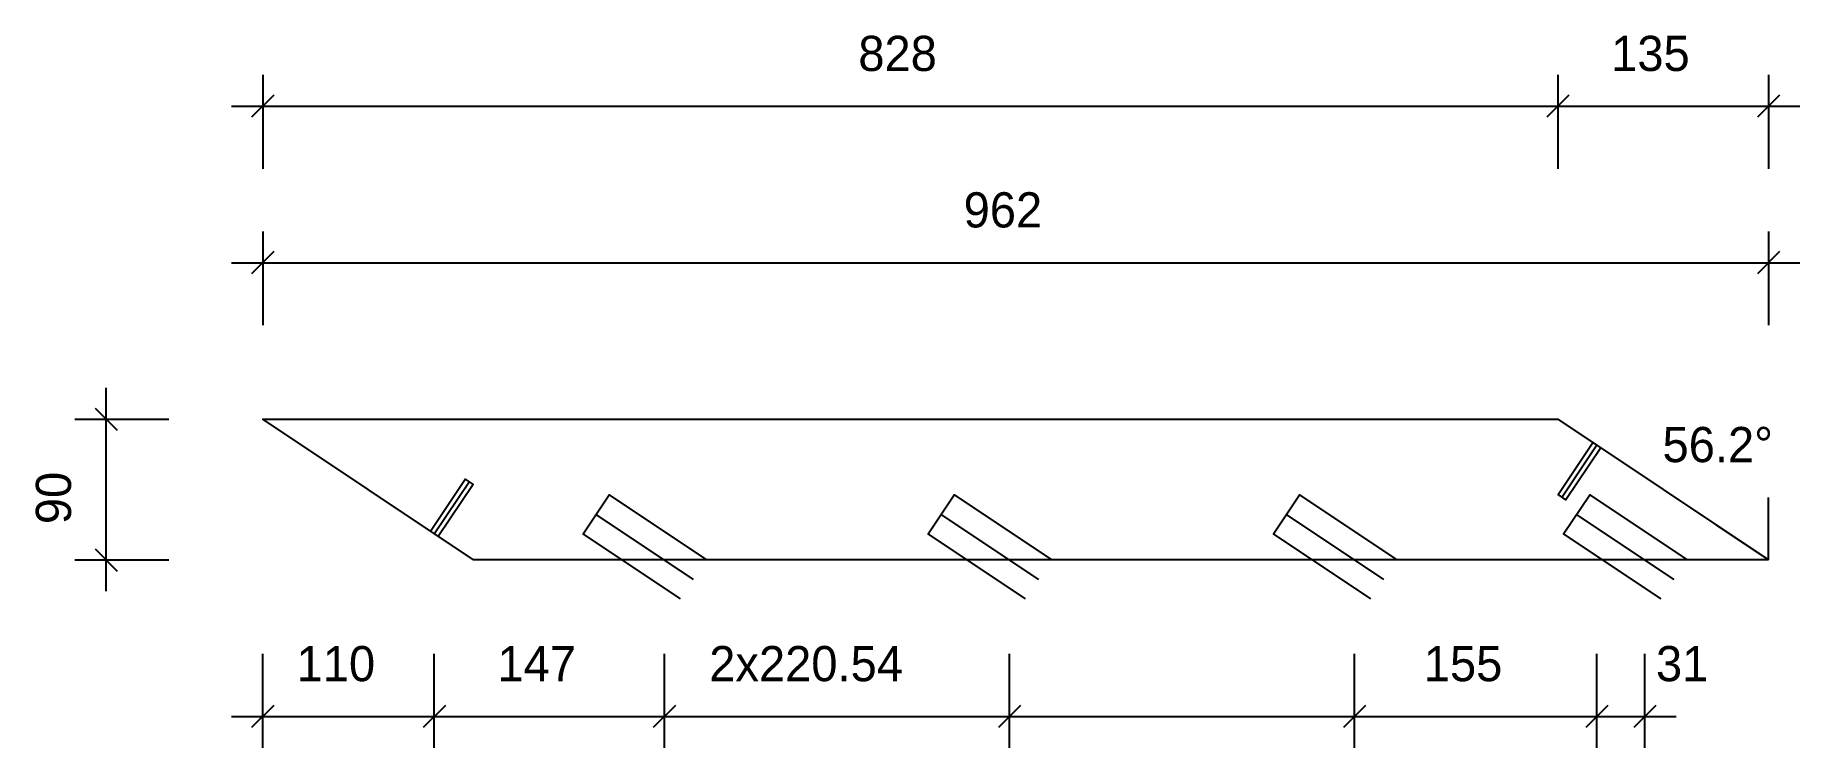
# Model space of a CAD drawing. Header units: millimetres. Extents: x -145 to 982, y -120 to 335.
import ezdxf
from ezdxf.enums import TextEntityAlignment as Align

# ---------------------------------------------------------------- set-up
doc = ezdxf.new("R2010")
doc.units = ezdxf.units.MM
for name, color, linetype in [('CONTOUR', 7, 'CONTINUOUS'), ('DIMLINES', 7, 'CONTINUOUS'), ('DIMLINESTEXT', 7, 'CONTINUOUS'), ('DRILLINGSSIDE', 7, 'CONTINUOUS')]:
    doc.layers.add(name, color=color, linetype=linetype)

msp = doc.modelspace()

# ---------------------------------------------------------------- linework, layer by layer
at = {"layer": 'CONTOUR', "color": 0, "linetype": '0'}
msp.add_lwpolyline([(962.214, 0), (134.607, 0), (0, 90), (827.606, 90), (962.214, 0)], dxfattribs=at)
at = {"layer": 'DIMLINES', "color": 0}
for p, q in [((0, 310), (0, 250)), ((827.606, 310), (827.606, 250)), ((962.214, 310), (962.214, 250)), ((7.071, 297.071), (-7.071, 282.929)), ((834.678, 297.071), (820.535, 282.929)), ((969.285, 297.071), (955.142, 282.929)), ((-20, 290), (982.214, 290)), ((0, 210), (0, 150)), ((962.214, 210), (962.214, 150)), ((7.071, 197.071), (-7.071, 182.929)), ((969.285, 197.071), (955.142, 182.929)), ((-20, 190), (982.214, 190)), ((-100, -20), (-100, 110)), ((-107.071, 97.071), (-92.929, 82.929)), ((-120, 90), (-60, 90)), ((962.214, 0), (962.214, 40)), ((962.214, 0), (928.961, 22.233)), ((-120, 0), (-60, 0)), ((-107.071, 7.071), (-92.929, -7.071)), ((0, -120), (0, -60)), ((109.668, -120), (109.668, -60)), ((256.689, -120), (256.689, -60)), ((477.227, -120), (477.227, -60)), ((697.764, -120), (697.764, -60)), ((852.546, -120), (852.546, -60)), ((883.261, -120), (883.261, -60)), ((-20, -100), (903.261, -100)), ((7.071, -92.929), (-7.071, -107.071)), ((116.739, -92.929), (102.597, -107.071)), ((263.76, -92.929), (249.618, -107.071)), ((484.298, -92.929), (470.156, -107.071)), ((704.835, -92.929), (690.693, -107.071)), ((859.617, -92.929), (845.474, -107.071)), ((890.333, -92.929), (876.19, -107.071))]:
    msp.add_line(p, q, dxfattribs=at)
at = {"layer": 'DRILLINGSSIDE', "color": 3}
for p, q in [((852.546, 73.325), (830.313, 40.073)), ((109.668, 16.675), (131.901, 49.927)), ((275.339, -12.47), (213.1, 29.144)), ((495.877, -12.47), (433.638, 29.144)), ((716.414, -12.47), (654.175, 29.144)), ((901.911, -12.47), (839.673, 29.144))]:
    msp.add_line(p, q, dxfattribs=at)
at = {"layer": 'DRILLINGSSIDE', "color": 3, "linetype": '3'}
for points in [[(855.039, 71.658), (832.807, 38.406), (827.819, 41.741), (850.052, 74.993)], [(107.174, 18.342), (129.407, 51.594), (134.395, 48.259), (112.162, 15.007)], [(267.002, -24.939), (204.763, 16.675), (221.438, 41.614), (283.677, 0)], [(487.539, -24.939), (425.3, 16.675), (441.975, 41.614), (504.214, 0)], [(708.077, -24.939), (645.838, 16.675), (662.512, 41.614), (724.751, 0)], [(893.574, -24.939), (831.335, 16.675), (848.01, 41.614), (910.249, 0)]]:
    msp.add_lwpolyline(points, dxfattribs=at)

# ---------------------------------------------------------------- texts
at = {"layer": 'DIMLINESTEXT'}
for s, p in [('828', (380.617, 335)), ('135', (861.724, 335)), ('962', (447.921, 235)), ('56.2°', (894.539, 85))]:
    msp.add_text(s, height=22.5, dxfattribs=at).set_placement(p, align=Align.TOP_LEFT)
for s, rotation, p in [('90', 90, (-145, 22.876)), ('110', -360, (21.648, -55)), ('147', -360, (149.993, -55)), ('2x220.54', -360, (285.339, -55)), ('155', -360, (741.969, -55)), ('31', -360, (890.361, -55))]:
    msp.add_text(s, height=22.5, rotation=rotation, dxfattribs=at).set_placement(p, align=Align.TOP_LEFT)

doc.saveas('drawing.dxf')
